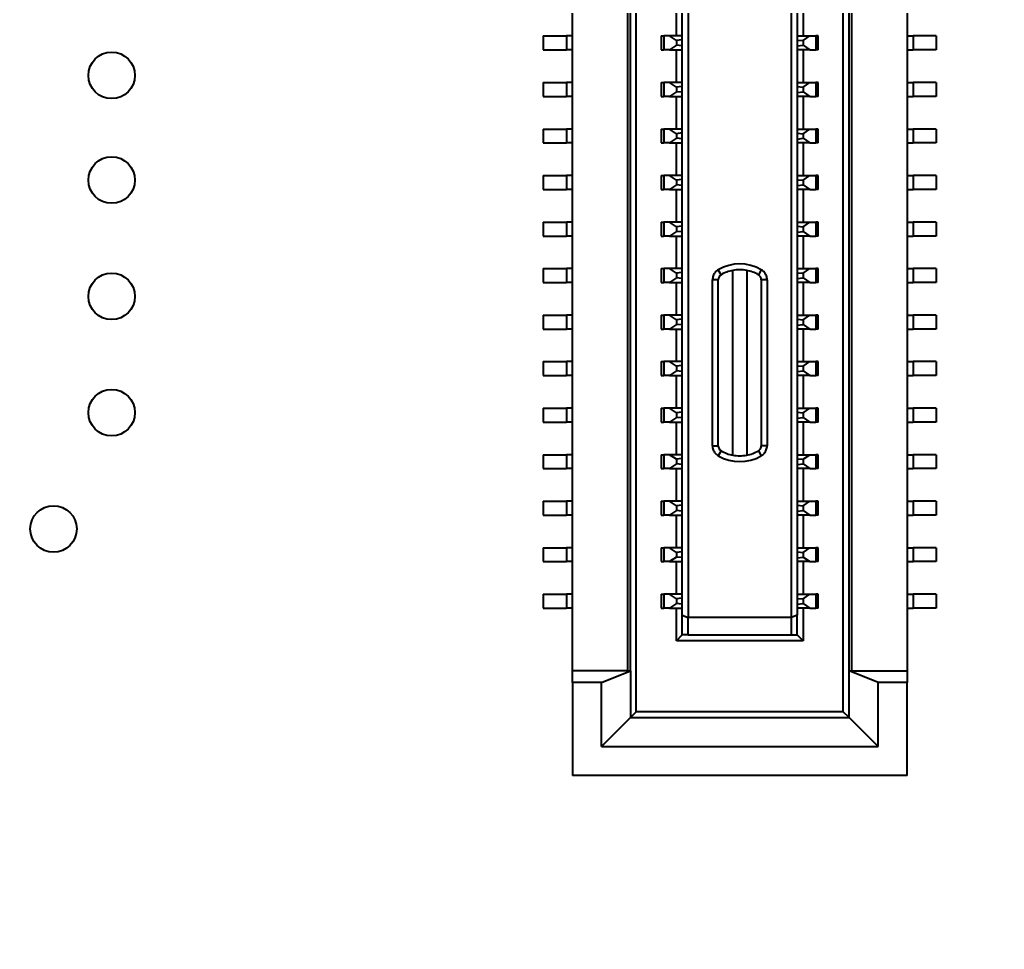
# Model space of a CAD drawing. Header units: millimetres. Extents: x 15 to 205, y 5 to 292.
# Drawn here: x 111.73 to 120.2, y 188.29 to 196.28 of the extents above; entities that cross this region are included whole.
import ezdxf

# ---------------------------------------------------------------- set-up
doc = ezdxf.new("R2010")
doc.units = ezdxf.units.MM
doc.layers.add('Geometries', color=7, linetype='Continuous')

msp = doc.modelspace()

# ---------------------------------------------------------------- linework, layer by layer
at = {"layer": 'Geometries', "linetype": 'Continuous', "lineweight": 40}
for p, q in [((117.035, 190.33), (117.035, 201.83)), ((118.815, 190.33), (118.815, 201.83)), ((116.96, 201.48), (116.96, 190.68)), ((116.985, 190.68), (116.985, 201.48)), ((118.865, 190.68), (118.865, 201.48)), ((118.89, 190.68), (118.89, 201.48)), ((117.48, 201.02), (117.48, 191.14)), ((118.37, 191.14), (118.37, 201.02)), ((116.485, 196.14), (116.485, 196.42)), ((117.38, 196.14), (117.38, 196.42)), ((117.43, 196.14), (117.43, 196.42)), ((118.42, 196.42), (118.42, 196.14)), ((118.47, 196.42), (118.47, 196.14)), ((119.365, 196.42), (119.365, 196.14)), ((116.235, 196.14), (116.435, 196.14)), ((116.235, 196.14), (116.235, 196.02)), ((116.485, 196.14), (116.435, 196.14)), ((116.435, 196.14), (116.435, 196.02)), ((116.485, 196.02), (116.485, 196.14)), ((117.25, 196.14), (117.2718, 196.14)), ((117.25, 196.14), (117.25, 196.02)), ((117.3213, 196.14), (117.2718, 196.14)), ((117.2718, 196.14), (117.2718, 196.02)), ((117.38, 196.14), (117.3213, 196.14)), ((117.38, 196.1), (117.3213, 196.14)), ((117.43, 196.14), (117.38, 196.14)), ((117.43, 196.02), (117.43, 196.14)), ((118.42, 196.14), (118.47, 196.14)), ((118.42, 196.14), (118.42, 196.1395)), ((118.42, 196.1395), (118.42, 196.02)), ((118.47, 196.1), (118.5287, 196.14)), ((118.47, 196.14), (118.5287, 196.14)), ((118.5287, 196.14), (118.5782, 196.14)), ((118.6, 196.14), (118.5782, 196.14)), ((118.5782, 196.14), (118.5782, 196.02)), ((118.6, 196.02), (118.6, 196.14)), ((119.365, 196.14), (119.415, 196.14)), ((119.365, 196.14), (119.365, 196.02)), ((119.415, 196.14), (119.415, 196.02)), ((119.615, 196.14), (119.415, 196.14)), ((119.615, 196.14), (119.615, 196.02)), ((117.38, 196.06), (117.3213, 196.02)), ((117.4275, 196.1059), (117.38, 196.1)), ((117.38, 196.1), (117.38, 196.06)), ((117.4275, 196.0556), (117.38, 196.06)), ((118.4225, 196.1045), (118.47, 196.1)), ((118.4225, 196.0541), (118.47, 196.06)), ((118.47, 196.1), (118.47, 196.06)), ((118.47, 196.06), (118.5287, 196.02)), ((116.235, 196.02), (116.435, 196.02)), ((116.485, 196.02), (116.435, 196.02)), ((116.485, 195.74), (116.485, 196.02)), ((117.25, 196.02), (117.2718, 196.02)), ((117.3213, 196.02), (117.2718, 196.02)), ((117.3213, 196.02), (117.38, 196.02)), ((117.38, 195.74), (117.38, 196.02)), ((117.38, 196.02), (117.43, 196.02)), ((117.43, 195.74), (117.43, 196.02)), ((118.47, 196.02), (118.42, 196.02)), ((118.42, 196.02), (118.42, 195.74)), ((118.5287, 196.02), (118.47, 196.02)), ((118.47, 196.02), (118.47, 195.74)), ((118.5287, 196.02), (118.5782, 196.02)), ((118.6, 196.02), (118.5782, 196.02)), ((119.365, 196.02), (119.415, 196.02)), ((119.365, 196.02), (119.365, 195.74)), ((119.615, 196.02), (119.415, 196.02)), ((116.235, 195.74), (116.235, 195.62)), ((116.235, 195.74), (116.435, 195.74)), ((116.485, 195.74), (116.435, 195.74)), ((116.435, 195.74), (116.435, 195.62)), ((116.485, 195.62), (116.485, 195.74)), ((117.25, 195.74), (117.25, 195.62)), ((117.25, 195.74), (117.2718, 195.74)), ((117.3213, 195.74), (117.2718, 195.74)), ((117.2718, 195.74), (117.2718, 195.62)), ((117.38, 195.74), (117.3213, 195.74)), ((117.38, 195.7), (117.3213, 195.74)), ((117.43, 195.74), (117.38, 195.74)), ((117.4275, 195.7059), (117.38, 195.7)), ((117.38, 195.7), (117.38, 195.66)), ((117.43, 195.62), (117.43, 195.74)), ((118.42, 195.74), (118.42, 195.6202)), ((118.42, 195.74), (118.47, 195.74)), ((118.4225, 195.7045), (118.47, 195.7)), ((118.47, 195.74), (118.5287, 195.74)), ((118.47, 195.7), (118.5287, 195.74)), ((118.47, 195.7), (118.47, 195.66)), ((118.5287, 195.74), (118.5782, 195.74)), ((118.5782, 195.74), (118.5782, 195.62)), ((118.6, 195.74), (118.5782, 195.74)), ((118.6, 195.62), (118.6, 195.74)), ((119.365, 195.74), (119.415, 195.74)), ((119.365, 195.74), (119.365, 195.62)), ((119.615, 195.74), (119.415, 195.74)), ((119.415, 195.74), (119.415, 195.62)), ((119.615, 195.74), (119.615, 195.62)), ((116.235, 195.62), (116.435, 195.62)), ((116.485, 195.62), (116.435, 195.62)), ((116.485, 195.34), (116.485, 195.62)), ((117.25, 195.62), (117.2718, 195.62)), ((117.3213, 195.62), (117.2718, 195.62)), ((117.38, 195.66), (117.3213, 195.62)), ((117.3213, 195.62), (117.38, 195.62)), ((117.4275, 195.6556), (117.38, 195.66)), ((117.38, 195.34), (117.38, 195.62)), ((117.38, 195.62), (117.43, 195.62)), ((117.43, 195.34), (117.43, 195.62)), ((118.42, 195.6202), (118.42, 195.62)), ((118.47, 195.62), (118.42, 195.62)), ((118.42, 195.62), (118.42, 195.34)), ((118.4225, 195.6541), (118.47, 195.66)), ((118.47, 195.66), (118.5287, 195.62)), ((118.5287, 195.62), (118.47, 195.62)), ((118.47, 195.62), (118.47, 195.34)), ((118.5287, 195.62), (118.5782, 195.62)), ((118.6, 195.62), (118.5782, 195.62)), ((119.365, 195.62), (119.415, 195.62)), ((119.365, 195.62), (119.365, 195.34)), ((119.615, 195.62), (119.415, 195.62)), ((116.235, 195.34), (116.235, 195.22)), ((116.235, 195.34), (116.435, 195.34)), ((116.485, 195.34), (116.435, 195.34)), ((116.435, 195.34), (116.435, 195.22)), ((116.485, 195.22), (116.485, 195.34)), ((117.25, 195.34), (117.2718, 195.34)), ((117.25, 195.34), (117.25, 195.22)), ((117.2718, 195.34), (117.2718, 195.22)), ((117.3213, 195.34), (117.2718, 195.34)), ((117.38, 195.3), (117.3213, 195.34)), ((117.38, 195.34), (117.3213, 195.34)), ((117.43, 195.34), (117.38, 195.34)), ((117.4275, 195.3059), (117.38, 195.3)), ((117.38, 195.3), (117.38, 195.26)), ((117.43, 195.22), (117.43, 195.34)), ((118.42, 195.34), (118.47, 195.34)), ((118.42, 195.34), (118.42, 195.2202)), ((118.4225, 195.3045), (118.47, 195.3)), ((118.47, 195.34), (118.5287, 195.34)), ((118.47, 195.3), (118.5287, 195.34)), ((118.47, 195.3), (118.47, 195.26)), ((118.5287, 195.34), (118.5782, 195.34)), ((118.6, 195.34), (118.5782, 195.34)), ((118.5782, 195.34), (118.5782, 195.22)), ((118.6, 195.22), (118.6, 195.34)), ((119.365, 195.34), (119.415, 195.34)), ((119.365, 195.34), (119.365, 195.22)), ((119.615, 195.34), (119.415, 195.34)), ((119.415, 195.34), (119.415, 195.22)), ((119.615, 195.34), (119.615, 195.22)), ((116.235, 195.22), (116.435, 195.22)), ((116.485, 195.22), (116.435, 195.22)), ((116.485, 194.94), (116.485, 195.22)), ((117.25, 195.22), (117.2718, 195.22)), ((117.3213, 195.22), (117.2718, 195.22)), ((117.38, 195.26), (117.3213, 195.22)), ((117.3213, 195.22), (117.38, 195.22)), ((117.4275, 195.2556), (117.38, 195.26)), ((117.38, 194.94), (117.38, 195.22)), ((117.38, 195.22), (117.43, 195.22)), ((117.43, 194.94), (117.43, 195.22)), ((118.42, 195.2202), (118.42, 195.22)), ((118.47, 195.22), (118.42, 195.22)), ((118.42, 195.22), (118.42, 194.94)), ((118.4225, 195.2541), (118.47, 195.26)), ((118.47, 195.26), (118.5287, 195.22)), ((118.5213, 195.22), (118.47, 195.22)), ((118.47, 195.22), (118.47, 194.94)), ((118.5213, 195.22), (118.5214, 195.22)), ((118.5287, 195.22), (118.5214, 195.22)), ((118.5287, 195.22), (118.5782, 195.22)), ((118.6, 195.22), (118.5782, 195.22)), ((119.365, 195.22), (119.415, 195.22)), ((119.365, 195.22), (119.365, 194.94)), ((119.615, 195.22), (119.415, 195.22)), ((116.235, 194.94), (116.435, 194.94)), ((116.235, 194.94), (116.235, 194.82)), ((116.435, 194.94), (116.435, 194.82)), ((116.485, 194.94), (116.435, 194.94)), ((116.485, 194.82), (116.485, 194.94)), ((117.25, 194.94), (117.2718, 194.94)), ((117.25, 194.94), (117.25, 194.82)), ((117.3213, 194.94), (117.2718, 194.94)), ((117.2718, 194.94), (117.2718, 194.82)), ((117.38, 194.94), (117.3213, 194.94)), ((117.38, 194.9), (117.3213, 194.94)), ((117.43, 194.94), (117.38, 194.94)), ((117.43, 194.82), (117.43, 194.94)), ((118.42, 194.94), (118.47, 194.94)), ((118.42, 194.94), (118.42, 194.8202)), ((118.47, 194.94), (118.5287, 194.94)), ((118.47, 194.9), (118.5287, 194.94)), ((118.5287, 194.94), (118.5782, 194.94)), ((118.6, 194.94), (118.5782, 194.94)), ((118.5782, 194.94), (118.5782, 194.82)), ((118.6, 194.82), (118.6, 194.94)), ((119.365, 194.94), (119.415, 194.94)), ((119.365, 194.94), (119.365, 194.82)), ((119.615, 194.94), (119.415, 194.94)), ((119.415, 194.94), (119.415, 194.82)), ((119.615, 194.94), (119.615, 194.82)), ((117.38, 194.86), (117.3213, 194.82)), ((117.4275, 194.9059), (117.38, 194.9)), ((117.38, 194.9), (117.38, 194.86)), ((117.4275, 194.8556), (117.38, 194.86)), ((118.4225, 194.9045), (118.47, 194.9)), ((118.4225, 194.8541), (118.47, 194.86)), ((118.47, 194.9), (118.47, 194.86)), ((118.47, 194.86), (118.5287, 194.82)), ((116.235, 194.82), (116.435, 194.82)), ((116.485, 194.82), (116.435, 194.82)), ((116.485, 194.54), (116.485, 194.82)), ((117.25, 194.82), (117.2718, 194.82)), ((117.3213, 194.82), (117.2718, 194.82)), ((117.3213, 194.82), (117.3285, 194.82)), ((117.3287, 194.82), (117.3285, 194.82)), ((117.3287, 194.82), (117.38, 194.82)), ((117.38, 194.54), (117.38, 194.82)), ((117.38, 194.82), (117.43, 194.82)), ((117.43, 194.54), (117.43, 194.82)), ((118.42, 194.8202), (118.42, 194.82)), ((118.47, 194.82), (118.42, 194.82)), ((118.42, 194.82), (118.42, 194.54)), ((118.5287, 194.82), (118.47, 194.82)), ((118.47, 194.82), (118.47, 194.54)), ((118.5287, 194.82), (118.5782, 194.82)), ((118.6, 194.82), (118.5782, 194.82)), ((119.365, 194.82), (119.365, 194.54)), ((119.365, 194.82), (119.415, 194.82)), ((119.615, 194.82), (119.415, 194.82)), ((116.235, 194.54), (116.235, 194.42)), ((116.235, 194.54), (116.435, 194.54)), ((116.485, 194.54), (116.435, 194.54)), ((116.435, 194.54), (116.435, 194.42)), ((116.485, 194.42), (116.485, 194.54)), ((117.25, 194.54), (117.25, 194.42)), ((117.25, 194.54), (117.2718, 194.54)), ((117.2718, 194.54), (117.2718, 194.42)), ((117.3213, 194.54), (117.2718, 194.54)), ((117.38, 194.54), (117.3213, 194.54)), ((117.38, 194.5), (117.3213, 194.54)), ((117.43, 194.54), (117.38, 194.54)), ((117.43, 194.42), (117.43, 194.54)), ((118.42, 194.54), (118.42, 194.4202)), ((118.42, 194.54), (118.47, 194.54)), ((118.47, 194.54), (118.5287, 194.54)), ((118.47, 194.5), (118.5287, 194.54)), ((118.5287, 194.54), (118.5782, 194.54)), ((118.6, 194.54), (118.5782, 194.54)), ((118.5782, 194.54), (118.5782, 194.42)), ((118.6, 194.42), (118.6, 194.54)), ((119.365, 194.54), (119.415, 194.54)), ((119.365, 194.54), (119.365, 194.42)), ((119.615, 194.54), (119.415, 194.54)), ((119.415, 194.54), (119.415, 194.42)), ((119.615, 194.54), (119.615, 194.42)), ((117.38, 194.46), (117.3213, 194.42)), ((117.4275, 194.5059), (117.38, 194.5)), ((117.38, 194.5), (117.38, 194.46)), ((117.4275, 194.4556), (117.38, 194.46)), ((118.4225, 194.5045), (118.47, 194.5)), ((118.4225, 194.4541), (118.47, 194.46)), ((118.47, 194.5), (118.47, 194.46)), ((118.47, 194.46), (118.5287, 194.42)), ((116.235, 194.42), (116.435, 194.42)), ((116.485, 194.42), (116.435, 194.42)), ((116.485, 194.14), (116.485, 194.42)), ((117.25, 194.42), (117.2718, 194.42)), ((117.3213, 194.42), (117.2718, 194.42)), ((117.3213, 194.42), (117.38, 194.42)), ((117.38, 194.14), (117.38, 194.42)), ((117.38, 194.42), (117.43, 194.42)), ((117.43, 194.14), (117.43, 194.42)), ((118.42, 194.4202), (118.42, 194.42)), ((118.47, 194.42), (118.42, 194.42)), ((118.42, 194.42), (118.42, 194.14)), ((118.5287, 194.42), (118.47, 194.42)), ((118.47, 194.42), (118.47, 194.14)), ((118.5287, 194.42), (118.5782, 194.42)), ((118.6, 194.42), (118.5782, 194.42)), ((119.365, 194.42), (119.415, 194.42)), ((119.365, 194.42), (119.365, 194.14)), ((119.615, 194.42), (119.415, 194.42)), ((116.235, 194.14), (116.435, 194.14)), ((116.235, 194.14), (116.235, 194.02)), ((116.485, 194.14), (116.435, 194.14)), ((116.435, 194.14), (116.435, 194.02)), ((116.485, 194.02), (116.485, 194.14)), ((117.25, 194.14), (117.2718, 194.14)), ((117.25, 194.14), (117.25, 194.02)), ((117.3213, 194.14), (117.2718, 194.14)), ((117.2718, 194.14), (117.2718, 194.02)), ((117.38, 194.14), (117.3213, 194.14)), ((117.38, 194.1), (117.3213, 194.14)), ((117.43, 194.14), (117.38, 194.14)), ((117.4275, 194.1059), (117.38, 194.1)), ((117.38, 194.1), (117.38, 194.06)), ((117.43, 194.02), (117.43, 194.14)), ((117.765, 194.0871), (117.74, 194.1304)), ((117.865, 192.5357), (117.865, 194.1243)), ((117.985, 194.1243), (117.985, 192.5357)), ((118.11, 194.1304), (118.085, 194.0871)), ((118.42, 194.14), (118.47, 194.14)), ((118.42, 194.14), (118.42, 194.0201)), ((118.4225, 194.1045), (118.47, 194.1)), ((118.47, 194.14), (118.5287, 194.14)), ((118.47, 194.1), (118.5287, 194.14)), ((118.47, 194.1), (118.47, 194.06)), ((118.5287, 194.14), (118.5782, 194.14)), ((118.6, 194.14), (118.5782, 194.14)), ((118.5782, 194.14), (118.5782, 194.02)), ((118.6, 194.02), (118.6, 194.14)), ((119.365, 194.14), (119.415, 194.14)), ((119.365, 194.14), (119.365, 194.02)), ((119.615, 194.14), (119.415, 194.14)), ((119.415, 194.14), (119.415, 194.02)), ((119.615, 194.14), (119.615, 194.02)), ((116.235, 194.02), (116.435, 194.02)), ((116.485, 194.02), (116.435, 194.02)), ((116.485, 193.74), (116.485, 194.02)), ((117.25, 194.02), (117.2718, 194.02)), ((117.3213, 194.02), (117.2718, 194.02)), ((117.38, 194.06), (117.3213, 194.02)), ((117.3213, 194.02), (117.38, 194.02)), ((117.4275, 194.0556), (117.38, 194.06)), ((117.38, 193.74), (117.38, 194.02)), ((117.38, 194.02), (117.43, 194.02)), ((117.43, 193.74), (117.43, 194.02)), ((117.74, 194.0438), (117.69, 194.0438)), ((117.69, 192.6162), (117.69, 194.0438)), ((117.74, 192.6162), (117.74, 194.0438)), ((118.16, 194.0438), (118.11, 194.0438)), ((118.11, 194.0438), (118.11, 192.6162)), ((118.16, 194.0438), (118.16, 192.6162)), ((118.42, 194.0201), (118.42, 194.02)), ((118.47, 194.02), (118.42, 194.02)), ((118.42, 194.02), (118.42, 193.74)), ((118.4225, 194.0541), (118.47, 194.06)), ((118.47, 194.06), (118.5287, 194.02)), ((118.5213, 194.02), (118.47, 194.02)), ((118.47, 194.02), (118.47, 193.74)), ((118.5214, 194.02), (118.5213, 194.02)), ((118.5287, 194.02), (118.5214, 194.02)), ((118.5287, 194.02), (118.5782, 194.02)), ((118.6, 194.02), (118.5782, 194.02)), ((119.365, 194.02), (119.365, 193.74)), ((119.365, 194.02), (119.415, 194.02)), ((119.615, 194.02), (119.415, 194.02)), ((116.235, 193.74), (116.435, 193.74)), ((116.235, 193.74), (116.235, 193.62)), ((116.435, 193.74), (116.435, 193.62)), ((116.485, 193.74), (116.435, 193.74)), ((116.485, 193.62), (116.485, 193.74)), ((117.25, 193.74), (117.2718, 193.74)), ((117.25, 193.74), (117.25, 193.62)), ((117.3213, 193.74), (117.2718, 193.74)), ((117.2718, 193.74), (117.2718, 193.62)), ((117.38, 193.74), (117.3213, 193.74)), ((117.38, 193.7), (117.3213, 193.74)), ((117.43, 193.74), (117.38, 193.74)), ((117.4275, 193.7059), (117.38, 193.7)), ((117.38, 193.7), (117.38, 193.66)), ((117.43, 193.62), (117.43, 193.74)), ((118.42, 193.74), (118.42, 193.7395)), ((118.42, 193.74), (118.47, 193.74)), ((118.42, 193.7395), (118.42, 193.62)), ((118.4225, 193.7045), (118.47, 193.7)), ((118.47, 193.7), (118.5287, 193.74)), ((118.47, 193.74), (118.5287, 193.74)), ((118.47, 193.7), (118.47, 193.66)), ((118.5287, 193.74), (118.5782, 193.74)), ((118.6, 193.74), (118.5782, 193.74)), ((118.5782, 193.74), (118.5782, 193.62)), ((118.6, 193.62), (118.6, 193.74)), ((119.365, 193.74), (119.415, 193.74)), ((119.365, 193.74), (119.365, 193.62)), ((119.615, 193.74), (119.415, 193.74)), ((119.415, 193.74), (119.415, 193.62)), ((119.615, 193.74), (119.615, 193.62)), ((116.235, 193.62), (116.435, 193.62)), ((116.485, 193.62), (116.435, 193.62)), ((116.485, 193.34), (116.485, 193.62)), ((117.25, 193.62), (117.2718, 193.62)), ((117.3213, 193.62), (117.2718, 193.62)), ((117.38, 193.66), (117.3213, 193.62)), ((117.3213, 193.62), (117.38, 193.62)), ((117.4275, 193.6556), (117.38, 193.66)), ((117.38, 193.34), (117.38, 193.62)), ((117.38, 193.62), (117.43, 193.62)), ((117.43, 193.34), (117.43, 193.62)), ((118.47, 193.62), (118.42, 193.62)), ((118.42, 193.62), (118.42, 193.34)), ((118.4225, 193.6541), (118.47, 193.66)), ((118.47, 193.66), (118.5287, 193.62)), ((118.47, 193.62), (118.47, 193.34)), ((118.5287, 193.62), (118.47, 193.62)), ((118.5287, 193.62), (118.5782, 193.62)), ((118.6, 193.62), (118.5782, 193.62)), ((119.365, 193.62), (119.415, 193.62)), ((119.365, 193.62), (119.365, 193.34)), ((119.615, 193.62), (119.415, 193.62)), ((116.235, 193.34), (116.435, 193.34)), ((116.235, 193.34), (116.235, 193.22)), ((116.485, 193.34), (116.435, 193.34)), ((116.435, 193.34), (116.435, 193.22)), ((116.485, 193.22), (116.485, 193.34)), ((117.25, 193.34), (117.2718, 193.34)), ((117.25, 193.34), (117.25, 193.22)), ((117.3213, 193.34), (117.2718, 193.34)), ((117.2718, 193.34), (117.2718, 193.22)), ((117.38, 193.34), (117.3213, 193.34)), ((117.38, 193.3), (117.3213, 193.34)), ((117.43, 193.34), (117.38, 193.34)), ((117.43, 193.22), (117.43, 193.34)), ((118.42, 193.34), (118.42, 193.2202)), ((118.42, 193.34), (118.47, 193.34)), ((118.47, 193.34), (118.5287, 193.34)), ((118.47, 193.3), (118.5287, 193.34)), ((118.5287, 193.34), (118.5782, 193.34)), ((118.5782, 193.34), (118.5782, 193.22)), ((118.6, 193.34), (118.5782, 193.34)), ((118.6, 193.22), (118.6, 193.34)), ((119.365, 193.34), (119.415, 193.34)), ((119.365, 193.34), (119.365, 193.22)), ((119.615, 193.34), (119.415, 193.34)), ((119.415, 193.34), (119.415, 193.22)), ((119.615, 193.34), (119.615, 193.22)), ((117.38, 193.26), (117.3213, 193.22)), ((117.4275, 193.3059), (117.38, 193.3)), ((117.38, 193.3), (117.38, 193.26)), ((117.4275, 193.2556), (117.38, 193.26)), ((118.4225, 193.3045), (118.47, 193.3)), ((118.4225, 193.2541), (118.47, 193.26)), ((118.47, 193.3), (118.47, 193.26)), ((118.47, 193.26), (118.5287, 193.22)), ((116.235, 193.22), (116.435, 193.22)), ((116.485, 193.22), (116.435, 193.22)), ((116.485, 192.94), (116.485, 193.22)), ((117.25, 193.22), (117.2718, 193.22)), ((117.3213, 193.22), (117.2718, 193.22)), ((117.3213, 193.22), (117.38, 193.22)), ((117.38, 192.94), (117.38, 193.22)), ((117.38, 193.22), (117.43, 193.22)), ((117.43, 192.94), (117.43, 193.22)), ((118.42, 193.2202), (118.42, 193.22)), ((118.42, 193.22), (118.42, 192.94)), ((118.47, 193.22), (118.42, 193.22)), ((118.5287, 193.22), (118.47, 193.22)), ((118.47, 193.22), (118.47, 192.94)), ((118.5287, 193.22), (118.5782, 193.22)), ((118.6, 193.22), (118.5782, 193.22)), ((119.365, 193.22), (119.415, 193.22)), ((119.365, 193.22), (119.365, 192.94)), ((119.615, 193.22), (119.415, 193.22)), ((116.235, 192.94), (116.435, 192.94)), ((116.235, 192.94), (116.235, 192.82)), ((116.485, 192.94), (116.435, 192.94)), ((116.435, 192.94), (116.435, 192.82)), ((116.485, 192.82), (116.485, 192.94)), ((117.25, 192.94), (117.2718, 192.94)), ((117.25, 192.94), (117.25, 192.82)), ((117.3213, 192.94), (117.2718, 192.94)), ((117.2718, 192.94), (117.2718, 192.82)), ((117.38, 192.94), (117.3213, 192.94)), ((117.38, 192.9), (117.3213, 192.94)), ((117.43, 192.94), (117.38, 192.94)), ((117.4275, 192.9059), (117.38, 192.9)), ((117.38, 192.9), (117.38, 192.86)), ((117.43, 192.82), (117.43, 192.94)), ((118.42, 192.94), (118.42, 192.8202)), ((118.42, 192.94), (118.47, 192.94)), ((118.4225, 192.9045), (118.47, 192.9)), ((118.47, 192.9), (118.5287, 192.94)), ((118.47, 192.94), (118.5287, 192.94)), ((118.47, 192.9), (118.47, 192.86)), ((118.5287, 192.94), (118.5782, 192.94)), ((118.5782, 192.94), (118.5782, 192.82)), ((118.6, 192.94), (118.5782, 192.94)), ((118.6, 192.82), (118.6, 192.94)), ((119.365, 192.94), (119.415, 192.94)), ((119.365, 192.94), (119.365, 192.82)), ((119.615, 192.94), (119.415, 192.94)), ((119.415, 192.94), (119.415, 192.82)), ((119.615, 192.94), (119.615, 192.82)), ((116.235, 192.82), (116.435, 192.82)), ((116.485, 192.82), (116.435, 192.82)), ((116.485, 192.54), (116.485, 192.82)), ((117.25, 192.82), (117.2718, 192.82)), ((117.3213, 192.82), (117.2718, 192.82)), ((117.38, 192.86), (117.3213, 192.82)), ((117.3213, 192.82), (117.38, 192.82)), ((117.4275, 192.8556), (117.38, 192.86)), ((117.38, 192.54), (117.38, 192.82)), ((117.38, 192.82), (117.43, 192.82)), ((117.43, 192.54), (117.43, 192.82)), ((118.42, 192.8202), (118.42, 192.82)), ((118.47, 192.82), (118.42, 192.82)), ((118.42, 192.82), (118.42, 192.54)), ((118.4225, 192.8541), (118.47, 192.86)), ((118.47, 192.86), (118.5287, 192.82)), ((118.5287, 192.82), (118.47, 192.82)), ((118.47, 192.82), (118.47, 192.54)), ((118.5287, 192.82), (118.5782, 192.82)), ((118.6, 192.82), (118.5782, 192.82)), ((119.365, 192.82), (119.365, 192.54)), ((119.365, 192.82), (119.415, 192.82)), ((119.615, 192.82), (119.415, 192.82)), ((117.69, 192.6162), (117.74, 192.6162)), ((117.765, 192.5729), (117.74, 192.5296)), ((118.085, 192.5729), (118.11, 192.5296)), ((118.16, 192.6162), (118.11, 192.6162)), ((116.235, 192.54), (116.235, 192.42)), ((116.235, 192.54), (116.435, 192.54)), ((116.485, 192.54), (116.435, 192.54)), ((116.435, 192.54), (116.435, 192.42)), ((116.485, 192.42), (116.485, 192.54)), ((117.25, 192.54), (117.25, 192.42)), ((117.25, 192.54), (117.2718, 192.54)), ((117.3213, 192.54), (117.2718, 192.54)), ((117.2718, 192.54), (117.2718, 192.42)), ((117.38, 192.54), (117.3213, 192.54)), ((117.38, 192.5), (117.3213, 192.54)), ((117.43, 192.54), (117.38, 192.54)), ((117.4275, 192.5059), (117.38, 192.5)), ((117.38, 192.5), (117.38, 192.46)), ((117.43, 192.42), (117.43, 192.54)), ((118.42, 192.54), (118.47, 192.54)), ((118.42, 192.54), (118.42, 192.4372)), ((118.4225, 192.5045), (118.47, 192.5)), ((118.47, 192.54), (118.5287, 192.54)), ((118.47, 192.5), (118.5287, 192.54)), ((118.47, 192.5), (118.47, 192.46)), ((118.5287, 192.54), (118.5782, 192.54)), ((118.6, 192.54), (118.5782, 192.54)), ((118.5782, 192.54), (118.5782, 192.42)), ((118.6, 192.42), (118.6, 192.54)), ((119.365, 192.54), (119.415, 192.54)), ((119.365, 192.54), (119.365, 192.42)), ((119.615, 192.54), (119.415, 192.54)), ((119.415, 192.54), (119.415, 192.42)), ((119.615, 192.54), (119.615, 192.42)), ((116.235, 192.42), (116.435, 192.42)), ((116.485, 192.42), (116.435, 192.42)), ((116.485, 192.14), (116.485, 192.42)), ((117.25, 192.42), (117.2718, 192.42)), ((117.3213, 192.42), (117.2718, 192.42)), ((117.38, 192.46), (117.3213, 192.42)), ((117.3213, 192.42), (117.38, 192.42)), ((117.4275, 192.4556), (117.38, 192.46)), ((117.38, 192.14), (117.38, 192.42)), ((117.38, 192.42), (117.43, 192.42)), ((117.43, 192.14), (117.43, 192.42)), ((118.42, 192.4372), (118.42, 192.42)), ((118.47, 192.42), (118.42, 192.42)), ((118.42, 192.42), (118.42, 192.14)), ((118.4225, 192.4541), (118.47, 192.46)), ((118.47, 192.46), (118.5287, 192.42)), ((118.5287, 192.42), (118.47, 192.42)), ((118.47, 192.42), (118.47, 192.14)), ((118.5287, 192.42), (118.5782, 192.42)), ((118.6, 192.42), (118.5782, 192.42)), ((119.365, 192.42), (119.365, 192.14)), ((119.365, 192.42), (119.415, 192.42)), ((119.615, 192.42), (119.415, 192.42)), ((116.235, 192.14), (116.435, 192.14)), ((116.235, 192.14), (116.235, 192.02)), ((116.485, 192.14), (116.435, 192.14)), ((116.435, 192.14), (116.435, 192.02)), ((116.485, 192.02), (116.485, 192.14)), ((117.25, 192.14), (117.2718, 192.14)), ((117.25, 192.14), (117.25, 192.02)), ((117.2718, 192.14), (117.2718, 192.02)), ((117.3213, 192.14), (117.2718, 192.14)), ((117.38, 192.14), (117.3213, 192.14)), ((117.38, 192.1), (117.3213, 192.14)), ((117.43, 192.14), (117.38, 192.14)), ((117.43, 192.02), (117.43, 192.14)), ((118.42, 192.14), (118.47, 192.14)), ((118.42, 192.14), (118.42, 192.1395)), ((118.42, 192.1395), (118.42, 192.02)), ((118.47, 192.14), (118.5287, 192.14)), ((118.47, 192.1), (118.5287, 192.14)), ((118.5287, 192.14), (118.5782, 192.14)), ((118.6, 192.14), (118.5782, 192.14)), ((118.5782, 192.14), (118.5782, 192.02)), ((118.6, 192.02), (118.6, 192.14)), ((119.365, 192.14), (119.365, 192.02)), ((119.365, 192.14), (119.415, 192.14)), ((119.615, 192.14), (119.415, 192.14)), ((119.415, 192.14), (119.415, 192.02)), ((119.615, 192.14), (119.615, 192.02)), ((117.38, 192.06), (117.3213, 192.02)), ((117.4275, 192.1059), (117.38, 192.1)), ((117.38, 192.1), (117.38, 192.06)), ((117.4275, 192.0556), (117.38, 192.06)), ((118.4225, 192.1045), (118.47, 192.1)), ((118.4225, 192.0541), (118.47, 192.06)), ((118.47, 192.1), (118.47, 192.06)), ((118.47, 192.06), (118.5287, 192.02)), ((116.235, 192.02), (116.435, 192.02)), ((116.485, 192.02), (116.435, 192.02)), ((116.485, 191.74), (116.485, 192.02)), ((117.25, 192.02), (117.2718, 192.02)), ((117.3213, 192.02), (117.2718, 192.02)), ((117.3213, 192.02), (117.3285, 192.02)), ((117.3285, 192.02), (117.3287, 192.02)), ((117.3287, 192.02), (117.38, 192.02)), ((117.38, 191.74), (117.38, 192.02)), ((117.38, 192.02), (117.43, 192.02)), ((117.43, 191.74), (117.43, 192.02)), ((118.47, 192.02), (118.42, 192.02)), ((118.42, 192.02), (118.42, 191.74)), ((118.5287, 192.02), (118.47, 192.02)), ((118.47, 192.02), (118.47, 191.74)), ((118.5287, 192.02), (118.5782, 192.02)), ((118.6, 192.02), (118.5782, 192.02)), ((119.365, 192.02), (119.415, 192.02)), ((119.365, 192.02), (119.365, 191.74)), ((119.615, 192.02), (119.415, 192.02)), ((116.235, 191.74), (116.235, 191.62)), ((116.235, 191.74), (116.435, 191.74)), ((116.485, 191.74), (116.435, 191.74)), ((116.435, 191.74), (116.435, 191.62)), ((116.485, 191.62), (116.485, 191.74)), ((117.25, 191.74), (117.2718, 191.74)), ((117.25, 191.74), (117.25, 191.62)), ((117.3213, 191.74), (117.2718, 191.74)), ((117.2718, 191.74), (117.2718, 191.62)), ((117.38, 191.7), (117.3213, 191.74)), ((117.38, 191.74), (117.3213, 191.74)), ((117.43, 191.74), (117.38, 191.74)), ((117.43, 191.62), (117.43, 191.74)), ((118.42, 191.74), (118.47, 191.74)), ((118.42, 191.74), (118.42, 191.7388)), ((118.42, 191.7388), (118.42, 191.62)), ((118.47, 191.74), (118.5287, 191.74)), ((118.47, 191.7), (118.5287, 191.74)), ((118.5287, 191.74), (118.5782, 191.74)), ((118.6, 191.74), (118.5782, 191.74)), ((118.5782, 191.74), (118.5782, 191.62)), ((118.6, 191.62), (118.6, 191.74)), ((119.365, 191.74), (119.415, 191.74)), ((119.365, 191.74), (119.365, 191.62)), ((119.415, 191.74), (119.415, 191.62)), ((119.615, 191.74), (119.415, 191.74)), ((119.615, 191.74), (119.615, 191.62)), ((117.38, 191.66), (117.3213, 191.62)), ((117.4275, 191.7059), (117.38, 191.7)), ((117.38, 191.7), (117.38, 191.66)), ((117.4275, 191.6556), (117.38, 191.66)), ((118.4225, 191.7045), (118.47, 191.7)), ((118.4225, 191.6541), (118.47, 191.66)), ((118.47, 191.7), (118.47, 191.66)), ((118.47, 191.66), (118.5287, 191.62)), ((116.235, 191.62), (116.435, 191.62)), ((116.485, 191.62), (116.435, 191.62)), ((116.485, 191.34), (116.485, 191.62)), ((117.25, 191.62), (117.2718, 191.62)), ((117.3213, 191.62), (117.2718, 191.62)), ((117.3213, 191.62), (117.38, 191.62)), ((117.38, 191.34), (117.38, 191.62)), ((117.38, 191.62), (117.43, 191.62)), ((117.43, 191.34), (117.43, 191.62)), ((118.47, 191.62), (118.42, 191.62)), ((118.42, 191.62), (118.42, 191.34)), ((118.47, 191.62), (118.47, 191.34)), ((118.5287, 191.62), (118.47, 191.62)), ((118.5287, 191.62), (118.5782, 191.62)), ((118.6, 191.62), (118.5782, 191.62)), ((119.365, 191.62), (119.415, 191.62)), ((119.365, 191.62), (119.365, 191.34)), ((119.615, 191.62), (119.415, 191.62)), ((116.235, 191.34), (116.435, 191.34)), ((116.235, 191.34), (116.235, 191.22)), ((116.485, 191.34), (116.435, 191.34)), ((116.435, 191.34), (116.435, 191.22)), ((116.485, 191.22), (116.485, 191.34)), ((117.25, 191.34), (117.2718, 191.34)), ((117.25, 191.34), (117.25, 191.22)), ((117.3213, 191.34), (117.2718, 191.34)), ((117.2718, 191.34), (117.2718, 191.22)), ((117.38, 191.34), (117.3213, 191.34)), ((117.38, 191.3), (117.3213, 191.34)), ((117.43, 191.34), (117.38, 191.34)), ((117.4275, 191.3059), (117.38, 191.3)), ((117.38, 191.3), (117.38, 191.26)), ((117.43, 191.22), (117.43, 191.34)), ((118.42, 191.34), (118.47, 191.34)), ((118.42, 191.34), (118.42, 191.3388)), ((118.42, 191.3388), (118.42, 191.22)), ((118.4225, 191.3045), (118.47, 191.3)), ((118.47, 191.34), (118.5287, 191.34)), ((118.47, 191.3), (118.5287, 191.34)), ((118.47, 191.3), (118.47, 191.26)), ((118.5287, 191.34), (118.5782, 191.34)), ((118.5782, 191.34), (118.5782, 191.22)), ((118.6, 191.34), (118.5782, 191.34)), ((118.6, 191.22), (118.6, 191.34)), ((119.365, 191.34), (119.365, 191.22)), ((119.365, 191.34), (119.415, 191.34)), ((119.615, 191.34), (119.415, 191.34)), ((119.415, 191.34), (119.415, 191.22)), ((119.615, 191.34), (119.615, 191.22)), ((116.235, 191.22), (116.435, 191.22)), ((116.485, 191.22), (116.435, 191.22)), ((116.485, 190.68), (116.485, 191.22)), ((117.25, 191.22), (117.2718, 191.22)), ((117.3213, 191.22), (117.2718, 191.22)), ((117.38, 191.26), (117.3213, 191.22)), ((117.3213, 191.22), (117.3285, 191.22)), ((117.3285, 191.22), (117.3287, 191.22)), ((117.3287, 191.22), (117.38, 191.22)), ((117.4275, 191.2556), (117.38, 191.26)), ((117.38, 190.94), (117.38, 191.22)), ((117.38, 191.22), (117.43, 191.22)), ((117.43, 191.1607), (117.43, 191.22)), ((118.42, 191.22), (118.42, 191.1607)), ((118.47, 191.22), (118.42, 191.22)), ((118.4225, 191.2541), (118.47, 191.26)), ((118.47, 191.26), (118.5287, 191.22)), ((118.5287, 191.22), (118.47, 191.22)), ((118.47, 191.22), (118.47, 190.94)), ((118.5287, 191.22), (118.5782, 191.22)), ((118.6, 191.22), (118.5782, 191.22)), ((119.365, 191.22), (119.365, 190.68)), ((119.365, 191.22), (119.415, 191.22)), ((119.615, 191.22), (119.415, 191.22)), ((117.43, 191.1607), (117.48, 191.14)), ((117.43, 190.99), (117.43, 191.1607)), ((117.48, 190.99), (117.48, 191.14)), ((118.37, 191.14), (117.48, 191.14)), ((118.42, 191.1607), (118.37, 191.14)), ((118.37, 190.99), (118.37, 191.14)), ((118.42, 190.99), (118.42, 191.1607)), ((117.38, 190.94), (117.43, 190.99)), ((117.48, 190.99), (117.43, 190.99)), ((117.48, 190.99), (118.37, 190.99)), ((118.37, 190.99), (118.42, 190.99)), ((118.47, 190.94), (118.42, 190.99)), ((118.47, 190.94), (117.38, 190.94)), ((116.485, 190.58), (116.485, 190.68)), ((116.96, 190.68), (116.485, 190.68)), ((116.735, 190.58), (116.985, 190.68)), ((116.96, 190.68), (116.985, 190.68)), ((116.985, 190.68), (116.985, 190.28)), ((118.865, 190.68), (118.89, 190.68)), ((118.865, 190.28), (118.865, 190.68)), ((119.115, 190.58), (118.865, 190.68)), ((118.89, 190.68), (119.365, 190.68)), ((119.365, 190.68), (119.365, 190.58)), ((116.485, 190.58), (116.485, 189.78)), ((116.735, 190.58), (116.485, 190.58)), ((116.735, 190.03), (116.735, 190.58)), ((119.365, 190.58), (119.115, 190.58)), ((119.115, 190.03), (119.115, 190.58)), ((119.365, 189.78), (119.365, 190.58)), ((116.735, 190.03), (116.985, 190.28)), ((116.985, 190.28), (117.035, 190.33)), ((116.985, 190.28), (118.865, 190.28)), ((118.815, 190.33), (117.035, 190.33)), ((118.865, 190.28), (118.815, 190.33)), ((119.115, 190.03), (118.865, 190.28)), ((116.735, 190.03), (119.115, 190.03)), ((119.365, 189.78), (116.485, 189.78))]:
    msp.add_line(p, q, dxfattribs=at)
at = {"layer": 'Geometries', "linetype": 'Continuous', "lineweight": 40, "flags": 128}
for points in [[(117.74, 194.1304), (117.7326, 194.1257), (117.7257, 194.1204), (117.7191, 194.1142), (117.7131, 194.1074), (117.7082, 194.1009), (117.7039, 194.094), (117.7, 194.0866), (117.6968, 194.0789), (117.694, 194.0705), (117.692, 194.0619), (117.6907, 194.0529), (117.6901, 194.0438)], [(118.16, 194.0438), (118.1596, 194.0526), (118.1584, 194.0613), (118.1564, 194.0701), (118.1535, 194.0787), (118.1503, 194.0862), (118.1465, 194.0934), (118.142, 194.1004), (118.137, 194.1071), (118.1311, 194.1136), (118.1246, 194.1197), (118.1175, 194.1253), (118.11, 194.1304)], [(117.69, 192.6162), (117.6904, 192.6074), (117.6916, 192.5988), (117.6936, 192.59), (117.6965, 192.5814), (117.6997, 192.5739), (117.7035, 192.5667), (117.708, 192.5596), (117.713, 192.553), (117.7189, 192.5464), (117.7254, 192.5403), (117.7325, 192.5347), (117.74, 192.5296)], [(118.11, 192.5296), (118.1174, 192.5343), (118.1243, 192.5397), (118.1309, 192.5458), (118.1369, 192.5526), (118.1418, 192.5591), (118.1461, 192.566), (118.15, 192.5734), (118.1532, 192.5811), (118.156, 192.5895), (118.158, 192.5981), (118.1593, 192.6071), (118.1599, 192.6162)]]:
    msp.add_lwpolyline(points, dxfattribs=at)
at = {"layer": 'Geometries', "linetype": 'Continuous', "lineweight": 40}
for centre, radius in [((110, 199.295), 60), ((109.9416, 199.3105), 50.2), ((112.5231, 195.8012), 0.2), ((112.5231, 194.9012), 0.2), ((112.5231, 193.9012), 0.2), ((112.5231, 192.9012), 0.2), ((112.0231, 191.9012), 0.2)]:
    msp.add_circle(centre, radius, dxfattribs=at)
for centre, radius, start, end in [((109.9416, 199.3105), 50, 309.6552, 230.14921), ((117.925, 193.81), 0.37, 60, 120), ((117.79, 194.0438), 0.05, 119.99969, 180.00074), ((117.925, 193.81), 0.32, 100.80692, 120), ((117.925, 193.81), 0.32, 79.19308, 100.80692), ((117.925, 193.81), 0.32, 60, 79.19308), ((118.06, 194.0438), 0.05, 0.00026, 60.00083), ((117.79, 192.6162), 0.05, 180.00026, 240.00059), ((117.925, 192.85), 0.32, 240, 259.19308), ((117.925, 192.85), 0.32, 280.80692, 300), ((118.06, 192.6162), 0.05, 300.00025, 0.00083), ((117.925, 192.85), 0.37, 240, 300), ((117.925, 192.85), 0.32, 259.19308, 280.80692)]:
    msp.add_arc(centre, radius, start, end, dxfattribs=at)

doc.saveas('drawing.dxf')
